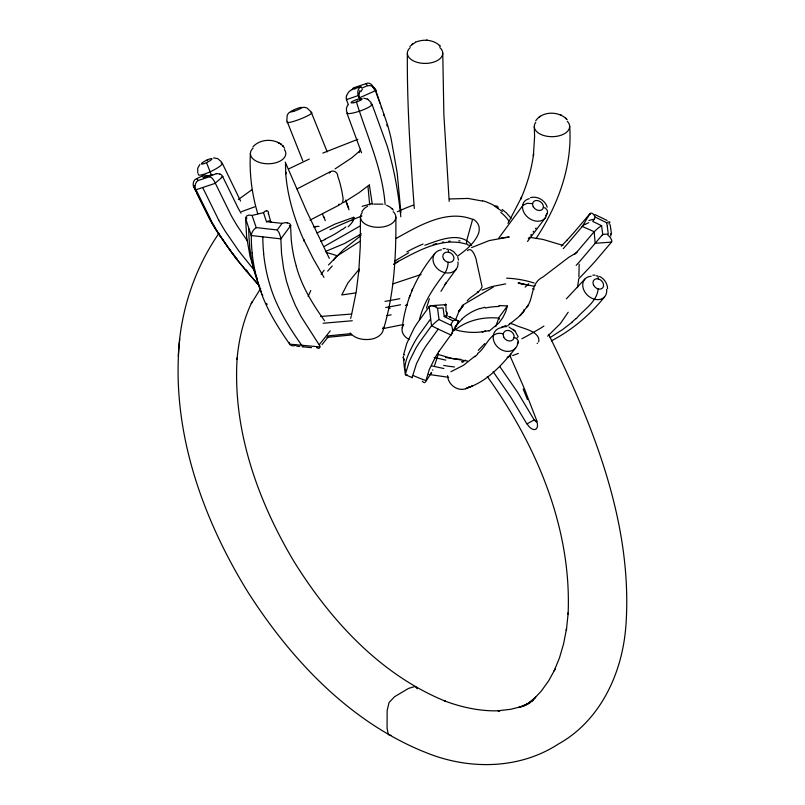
<?xml version="1.0" encoding="UTF-8"?>
<svg xmlns="http://www.w3.org/2000/svg" width="805" height="805" viewBox="0 0 805 805"><rect width="100%" height="100%" fill="white"/><g stroke="black" fill="none" stroke-linecap="round" stroke-linejoin="round"><path stroke-width="1.21" d="M407.36 53.16C406.958 105.012 410.419 156.794 414.313 208.465M442.77 53.221L443.867 114.622L449.2 201.421M598.457 278.953L597.884 276.024L596.133 275.773M250.405 153.312C249.268 173.659 251.885 194.166 257.741 213.677M448.566 252.186L448.113 249.198L446.654 249.168M356.434 101.973C366.869 135.844 382.415 168.648 385.122 204.611M598.145 288.975C597.018 301.986 583.816 309.372 576.279 318.639M206.533 162.691L211.403 175.007M448.194 262.279C447.962 265.871 447.057 269.514 445.165 272.613C434.177 286.822 423.651 301.996 419.465 319.766M578.896 276.799L579.167 264.201M178.308 356.434C180.058 312.662 193.975 269.454 218.91 233.37M358.738 272.04L360.248 246.753L360.459 217.088M179.746 338.945C170.358 428.159 201.592 516.991 247.92 592.098C290.766 659.104 348.454 720.656 423.168 751.478L424.607 752.001C467.232 769.912 518.45 769.912 557.996 744.263C600.339 720.918 622.335 673.111 625.817 626.411L625.978 624.73C632.861 522.596 592.681 424.346 548.648 334.377M358.899 270.067L356.253 291.631L351.463 315.268M358.919 93.823L359.916 90.532M578.664 279.627L577.437 287.667M206.855 160.094L207.66 160.638M319.857 346.965L319.867 346.915A9.056 4.699 5.6 0 0 319.827 345.838L300.959 316.395L295.274 305.276L290.283 293.131L286.5 281.217L283.622 268.729L281.549 253.706L280.804 237.857L279.043 232.565L277.212 229.968L256.211 227.574L252.066 215.448L248.976 215.066L246.652 215.982L245.595 218.044L246.632 237.153L250.063 256.443L255.588 274.404M402.279 327.736C405.287 300.346 417.131 274.797 434.66 253.706M498.899 305.528L507.392 305.97L505.711 311.746L502.833 317.603L499.05 322.785L489.108 331.147M412.271 377.072L412.059 377.807L416.416 363.87L422.706 351.312A219.936 40.159 -37.5 0 1 426.358 345.506L438.202 329.114L450.85 334.95L439.168 351.111M498.667 318.106L499.523 319.102M434.609 365.379L438.443 353.697M350.648 318.388L351.191 316.305M426.449 308.144L429.387 298.776M384.076 327.243C394.541 291.581 396.171 254.038 395.869 217.088M346.512 95.634L348.545 92.193A12.226 11.34 89.5 0 1 351.966 89.647M455.529 319.917L458.82 311.787L462.945 305.779L458.498 311.605L461.144 308.134L459.967 309.684M329.346 173.125C331.559 168.939 337.979 171.535 337.758 176.265A61.995 35.792 60 0 1 340.123 183.701L341.682 190.352A85.521 49.377 60 0 1 342.598 195.615C343.544 199.167 343.614 204.943 338.452 204.45M409.192 297.629L409.987 295.576M411.677 291.098L412.462 289.065M359.1 152.558L360.519 149.217M308.104 296.401L310.78 290.545M316.949 233.007L335.041 224.052L353.787 217.28L351.845 220.63M495.729 326.589L499.009 317.401L507.392 305.97M347.649 105.143L346.452 108.132L346.502 111.382M440.959 291.36L446.191 282.847L444.944 284.648L456.375 268.991M526.581 307.591C534.309 297.759 530.143 283.139 542.983 276.98L568.692 257.369L577.145 252.297M507.965 223.398L521.549 197.285L520.755 199.087C527.034 184.667 531.552 169.463 533.604 153.846L533.393 155.707L534.601 136.588L534.279 126.737M568.189 312.229L560.28 323.731L547.642 336.188M450.971 334.8L458.488 322.191L457.622 321.779M589.783 213.889L582.267 226.507L566.7 244.811A197.899 36.094 -37.6 0 1 563.259 248.634M453.758 329.879L453.668 329.245M361.777 211.675L364.263 208.515L367.613 206.171M536.05 238.532C557.905 205.527 572.596 166.273 569.678 126.194M431.671 372.393L425.503 381.993L429.337 369.415L435.626 356.726A212.751 38.851 -37.5 0 1 439.158 351.111M535.677 120.82C542.248 111.04 558.167 111.02 566.317 118.758L565.734 118.194L567.173 119.714M498.516 238.451L522.948 205.295L527.215 203.283L532.588 203.675M467.494 250.607C471.861 246.199 476.117 257.55 476.51 261.283L482.024 286.429A3.824 2.204 60 0 1 481.843 287.445C478.754 293.694 471.368 295.576 467.152 300.889M527.728 305.92L528.281 305.115L520.181 315.641L523.019 312.28L518.4 317.11L507.663 325.753M527.517 241.46L545.428 217.692M528.301 238.612L528.905 237.757M445.89 305.025L446.061 311.817M538.706 341.853C540.96 330.704 519.567 327.997 514.657 324.747L510.41 323.369A3.824 2.204 60 0 0 509.615 323.59L509.364 323.771M530.696 235.231L531.29 234.406M277.212 229.968L282.082 223.367L284.417 222.814A13.866 9.761 -43.3 0 1 284.759 222.733L287.315 222.764M289.357 225.652L290.565 225.742L280.875 238.874L251.271 235.523L245.575 218.427L246.994 218.135M533.071 231.981L533.665 231.176M321.094 274.264L324.143 270.249M455.107 326.689L455.841 325.703M430.494 319.092L418.66 335.474A219.936 40.159 -37.5 0 0 414.998 341.28C409.654 351.362 403.023 362.622 405.348 374.345L409.292 361.415L415.561 348.686A225.249 41.136 -37.5 0 1 419.697 342.105L431.54 325.723L429.156 306.715L417.463 322.875A212.832 38.861 -37.5 0 0 413.931 328.49L406.756 343.504L403.516 355.015L404.593 354.884M456.968 324.204L458.488 322.191M535.436 228.811L536.029 228.036M260.709 288.432L251.281 303.525L252.035 301.935C243.291 319.827 238.844 339.458 237.032 359.211L237.153 357.903C232.434 429.699 257.57 500.378 293.875 561.347C330.452 620.222 380.272 674.711 445.618 701.296L444.179 700.773C461.979 707.454 480.907 711.55 499.996 710.755L498.094 710.755L510.762 709.296L522.757 706.267L518.752 707.404L529.932 702.825L522.757 706.528L532.055 701.024M546.414 214.553C549.231 211.967 546.545 207.921 543.405 207.308M545.498 215.74L545.961 215.146M445.628 305.367L444.571 305.487M461.466 307.721L463.358 305.296M319.273 344.701L330.191 330.936M322.06 344.58L328.249 336.822M582.307 226.457L594.171 231.709L578.423 250.244A205.335 37.443 -37.6 0 1 574.851 254.199M517.333 343.987C520.171 341.531 516.901 337.999 514.113 337.486M252.921 146.872C260.387 138.359 275.803 138.118 283.42 146.51L282.847 145.816M515.522 348.203C502.924 363.719 489.088 379.799 469.838 387.024M602.21 235.04L602.754 234.416L608.268 234.024L607.282 226.185M409.836 46.408L415.551 42.212M459.212 322.06L462.261 318.891M602.16 235.1L579.59 261.585A197.899 36.094 -37.6 0 1 576.149 265.398M328.47 264.976L343.594 249.49L360.982 235.523M584.863 279.063L566.378 298.836M604.565 296.864C590.005 314.936 571.983 330.12 551.365 340.847M199.871 164.482L197.728 168.165L197.738 172.974M567.092 240.071L561.296 246.189M359.261 269.101L347.981 282.817L341.753 294.952L355.579 292.96M484.801 343.564L478.261 350.376M252.066 215.448L263.497 212.641L264.805 211.494A13.866 5.685 -73.4 0 1 264.996 211.313L266.455 210.719M477.788 353.355C486.371 347.639 490.396 329.758 503.246 333.914M578.684 278.892L588.787 268.296A212.751 38.801 -37.6 0 0 595.65 260.77L611.357 242.285L611.307 241.52M528.694 283.712L525.142 287.133M359.614 151.139L351.614 157.941L335.081 168.899M474.98 356.132L463.449 365.329L450.881 371.729M345.788 226.93L342.739 229.334M572.446 322.01L562.323 329.748L550.107 337.567M346.985 99.337L346.512 99.729L348.414 104.861M369.575 184.707L359.191 192.586L343.473 202.588M215.267 183.107L222.733 176.748L238.3 208.425A197.899 157.468 81.7 0 0 241.027 213.194M454.533 330.432C466.648 320.4 483.04 316.607 498.496 318.096M238.381 199.509L251.633 189.94M412.834 43.701L411.939 44.345M457.542 256.201C465.753 250.224 474.346 243.482 478.381 233.853A36.819 22.49 -0.3 0 0 479.166 230.461L479.217 228.499A22.852 14.289 -4.5 0 0 473.068 219.111M539.098 117.027L540.195 116.272M361.395 233.782L344.55 243.502L325.492 251.462M394.792 261.041L408.739 252.74M393.675 264.352L398.395 261.303L393.786 264.281M533.091 700.42L526.279 704.798L535.728 697.211L532.699 700.179L541.212 691.163L548.698 680.778L555.098 669.096L554.182 670.817L559.475 657.886L563.601 643.819L566.529 628.725L566.348 630.476L568.239 612.716L568.088 614.386C571.932 528.593 536.623 445.256 487.327 376.619M360.248 241.128L337.325 255.829A279.184 161.191 60 0 0 326.166 252.458M396.161 238.391C418.6 226.024 446.503 208.968 472.616 219.403L466.769 240.323A5.907 3.411 -60 0 0 469.305 245.143M462.1 305.518L493.354 287.033M397.791 261.695C418.087 250.778 442.227 236.912 465.954 244.016M324.435 246.34L359.815 226.165M585.064 224.384L588.757 222.653M330.312 171.717L297.005 188.934M339.227 205.034L309.995 220.137M462.261 361.868L465.542 360.127M478.391 292.054L477.204 291.893M535.003 285.715L533.906 286.167L518.963 283.3M471.549 247.618L489.209 240.584L509.243 236.982L500.901 237.988M289.156 168.678L309.301 159.058M324.948 239.608L320.823 241.45M193.371 186.176A7.376 5.786 67.6 0 1 196.732 178.609L202.246 176.054A12.226 7.547 73.6 0 1 204.852 175.067L207.529 175.872A5.816 3.794 76.8 0 1 208.082 176.164M194.538 185.693L193.552 186.257M482.074 290.122L491.785 286.59L505.681 283.883M502.622 326.931L506.164 325.401M415.491 42.232C422.655 39.163 431.661 39.475 438.041 44.215L439.882 45.925L439.349 45.332M322.815 153.071L357.923 139.275M424.809 245.253C439.097 240.282 460.198 230.753 471.66 245.273M466.628 388.292L472.243 386.078L465.542 388.714M421.045 274.515L392.739 283.934M290.887 111.583L288.733 112.911L287.224 115.075L286.811 120.649L302.761 160.738M254.843 206.774L241.57 211.645M512.614 355.558L518.38 353.435M222.693 176.657L221.194 177.181M301.754 107.649L304.28 107.276L306.916 107.94L311.092 111.845L327.212 151.873M359.05 93.903A5.816 3.542 77.3 0 0 359.422 97.717L358.326 95.543L346.482 99.629A5.816 5.253 -89.6 0 1 346.603 95.674M373.037 87.473L375.694 90.15L387.537 124.906A212.832 169.402 81.7 0 1 391.069 138.44L397.167 172.713L400.92 212.902M195.273 188.974L196.048 189.759L215.348 183.278L231.055 215.247A212.832 169.352 81.7 0 0 237.918 226.869L247.145 240.564M480.052 308.617L484.882 307.238M365.802 83.74L354.502 87.514L351.956 89.617L360.771 86.678L361.928 88.158L367.452 85.612L366.466 84.253M198.382 180.461L209.682 176.698L212.218 174.594L203.413 177.533L202.276 176.114M362.129 206.342L372.162 203.504M507.13 357.229L510.642 356.182M433.251 244.499L434.318 244.187M435.394 243.875L436.481 243.583M530.495 197.628C537.468 195.716 545.176 200.375 547.199 207.237M403.043 324.596L382.868 328.641M405.338 305.397L407.36 304.964M382.687 328.259L383.935 328.017M442.388 242.204L443.636 241.963M391.139 314.836L386.843 315.59M388.382 308.617L390.093 308.325M488.726 330.684L482.125 331.781L485.667 331.217C476.037 333.169 465.994 332.656 456.526 330.09M373.671 204.108L382.888 204.158M501.666 326.9L506.798 326.589M351.634 334.93L326.87 337.396M350.628 333.683L327.575 335.947M352.278 320.752L323.147 323.248M351.503 314.051L320.692 316.466M369.485 339.398C362.632 340.072 354.794 338.502 350.205 332.978M449.401 198.976L467.997 198.422L482.527 201.069M448.707 241.228L450.136 241.087M313.88 227.07L315.832 226.899M443.082 248.675L445.235 248.524M430.846 305.709L446.131 304.602M611.478 242.124L595.157 243.281L594.171 231.709M429.276 306.564L430.293 306.494M433.352 306.272L436.411 306.061M216.243 173.478L219.936 174.061M213.546 157.891L217.682 158.605L221.385 161.745M456.455 320.4L458.357 320.692M592.812 275.159L594.875 275.129M391.099 735.378L389.067 734.945L388.161 733.858L387.074 728.223L387.155 710.392L389.067 702.524L394.591 696.697L408.598 688.376L414.656 686.574L415.933 687.007L417.161 688.838M463.439 361.888L461.567 361.837M427.234 40.341L426.358 40.29L427.465 40.361M448.667 377.314L428.512 374.395M363.739 98.16L367.815 99.287L371.216 102.698M252.096 252.931A245.223 141.62 -60 0 0 258.375 283.883C264.513 305.92 276.658 325.592 289.689 344.158L319.867 346.915A8.422 2.707 65.8 0 1 319.615 347.579M282.082 223.367L266.465 221.657L263.497 212.641M296.743 346.19L299.722 346.482M311.515 347.659L302.7 346.784M529.499 237.274L543.194 239.488L562.947 245.394M467.474 361.053L451.726 358.416L438.524 354.582M443.867 368.539L431.651 365.842M445.799 360.117L434.137 357.47M430.645 373.188L431.188 373.289M518.873 283.088L528.02 285.141M518.058 282.927L523.089 283.924M356.917 99.438L357.49 100.212M532.638 288.643L534.158 289.156M367.281 99.065L367.815 99.287M590.457 214.392L589.652 214.05L573.945 232.534A212.832 38.811 -37.5 0 1 567.082 240.071M405.378 374.687L412.2 377.615M449.683 249.419L453.668 251.693L456.807 255.276M509.012 327.102L514.918 330.895L518.209 336.852M386.601 205.255L389.942 206.986L393.323 210.065M455.318 319.444L448.838 316.476L451.162 317.583M594.895 214.563L604.555 219.191M605.38 219.614L607.051 220.459M606.618 222.683L595.318 217.169L592.782 221.435L601.587 225.712L602.754 234.416M439.198 319.605L450.498 325.109L453.044 320.843L444.229 316.566L443.072 307.872L437.548 308.255L438.584 316.415M431.54 325.723L438.202 329.114M599.504 276.407C604.183 278.611 607.513 283.531 607.574 288.733M281.378 144.477L280.673 143.964L281.468 144.538M502.139 209.421L506.194 212.701L511.135 218.336M502.34 211.544L495.045 206.452A4.428 2.556 -60 0 1 498.164 207.901M392.075 208.686L391.693 208.374M513.147 329.305L514.918 330.895M366.184 83.972L365.943 83.72A6.812 5.192 80.1 0 1 373.289 87.423M197.98 180.219L198.241 180.481A6.812 5.635 83.4 0 0 195.867 189.879M197.718 179.958L196.732 178.599M439.661 45.684L440.204 46.257M258.546 284.92L246.129 270.862M259.693 286.389L235.865 258.335L218.054 233.158A219.936 175.007 81.7 0 1 210.96 221.144L193.643 186.458L195.776 191.097M282.947 145.936L284.608 148.241M246.26 269.886L247.719 271.557M253.978 269.906L238.924 251.14L225.762 232.031A219.936 175.007 81.7 0 1 218.668 220.017M246.149 270.963L231.729 252.77L220.057 235.805A225.249 179.243 81.7 0 1 211.957 222.16L196.048 189.759M236.268 257.952L237.193 259.099M235.332 256.795L232.585 253.293M230.773 250.939L228.087 247.366M499.714 366.466L517.645 392.337L534.188 419.918L526.893 423.933L510.692 396.966L493.143 371.679M227.201 246.159L216.213 230.049A212.751 169.292 81.7 0 1 209.35 218.427L197.074 193.884M324.596 320.793C312.632 304.079 301.664 286.228 296.25 266.214M301.734 345.305C288.432 326.407 275.964 306.453 269.635 284.024A240.413 138.832 -60 0 1 263.638 253.796M404.382 360.046L403.365 357.47L404.412 367.925A5.907 3.532 -8.3 0 0 405.579 370.018M323.982 277.413L313.145 258.566L303.555 239.417L304.451 241.45C294.429 219.524 287.224 196.068 285.624 171.918L285.795 173.9L285.473 163.898M218.668 220.017L202.709 187.575M240.584 201.049L222.301 163.304M266.566 303.364L267.139 304.481M329.295 258.355L306.484 210.9L285.212 162.067M510.632 354.21L510.974 354.945M509.917 355.609L523.975 387.678L537.015 421.317A5.907 1.379 -20.1 0 1 535.768 420.381M197.144 193.341L196.289 191.489M262.249 294.197L262.762 295.365M261.253 291.853L255.588 275.924M523.159 388.926L527.456 399.572M256.865 277.685L257.187 278.49M353.787 217.28L354.311 218.598M256.533 276.87L255.899 275.23M375.814 90.512L359.402 97.838L360.167 99.901M346.945 113.113L361.556 152.819M372.011 104.288L387.054 145.645C394.209 168.778 398.324 192.737 400.82 216.787M373.46 87.332L374.144 89.204M358.326 95.543L359.835 99.599M374.506 88.399L375.211 90.331M375.573 91.297L375.925 92.263M376.277 93.239L376.639 94.205M345.697 200.012L348.666 208.093M346.059 201.803L348.998 209.833M323.801 216.666L325.26 220.671M322.574 214.16L323.831 217.592M376.992 95.181L377.696 97.133M378.058 98.119L378.41 99.096M378.763 100.082L379.115 101.068M379.457 102.054L379.809 103.05M381.157 106.934L381.651 108.383M270.792 222.069L268.337 212.963L268.337 213.828M383.593 114.25L384.066 115.729M289.689 344.158L289.176 342.397M457.804 257.278L458.508 260.116M369.435 185.563L372.313 204.329M607.262 226.024L606.759 222.864M610.13 224.716L610.592 227.614M608.983 223.508L609.083 224.122M438.634 316.727L439.057 319.414M610.653 228.046L611.478 234.185M446.564 316.144L446.383 314.695M610.552 233.812L610.824 236.137M446.735 312.491L446.996 314.594M446.664 311.867L446.926 313.98M367.996 186.73L369.706 204.933M383.371 327.283C384.066 334.105 376.81 338.402 370.914 339.197A21.242 15.043 9.1 0 1 369.515 339.489M252.146 252.891L251.935 250.637A199.972 115.477 -60 0 1 251.271 235.523M263.688 253.766L263.154 247.165A197.396 113.998 -60 0 1 262.833 236.962M249.651 245.656L249.188 240.172A197.929 114.3 -60 0 1 248.785 228.851M524.035 309.613L524.136 311.253M290.565 225.722L291.239 239.558A212.54 122.742 -60 0 0 296.29 266.163M543.908 326.065A10.495 0.584 -27.7 0 1 543.707 326.216L541.191 327.826A28.99 1.62 -27.7 0 1 539.219 329.004L530.173 334.236A29.855 1.67 -27.7 0 1 527.195 335.906L522.546 338.432A10.495 0.584 -27.7 0 1 521.912 338.764M536.512 421.81A2.948 1.449 60.6 0 1 534.349 419.828M536.724 421.327A8.936 4.911 60.2 0 1 535.144 429.488A8.936 4.911 60.2 0 1 527.084 423.833M315.761 226.779A6.108 4.971 53.2 0 1 319.011 226.497M537.478 343.151A61.995 35.792 60 0 1 537.146 343.473M546.877 213.677A13.272 10.123 37.1 0 1 527.818 217.32A13.272 10.123 37.1 0 1 529.308 198.724M606.618 289.367A13.272 10.254 42 0 1 596.968 299.631A13.272 10.254 42 0 1 583.062 287.848A13.272 10.254 42 0 1 591.162 276.276M575.988 318.539A217.823 118.003 6 0 1 572.144 321.889M594.492 231.528A6.923 1.157 -38.6 0 1 601.617 225.682M607.705 234.919A7.376 3.572 41 0 1 611.679 242.275M606.789 222.683A6.812 1.459 -34.8 0 1 609.657 222.884M589.713 213.697A7.305 3.733 79.2 0 1 595.187 217.3M582.096 226.497A5.816 2.023 -25 0 1 584.943 224.303M588.918 220.56A12.226 6.249 -32.1 0 1 594.171 219.423M432.396 325.21A6.812 1.016 -40.2 0 1 439.158 319.444M450.961 324.395A7.376 4.558 81.3 0 1 451.132 335.101M453.336 320.531A12.226 3.743 -23.2 0 1 456.807 320.149M458.689 320.923A5.816 1.771 -27 0 1 458.327 322.191M429.095 306.393A7.305 4.347 39.4 0 1 437.497 308.315M445.648 303.948A12.226 2.445 -58.7 0 1 445.698 304.743M444.249 316.546A6.923 1.338 -36.4 0 1 447.258 315.922M425.1 380.282A116.473 62.448 24.5 0 1 413.015 375.472M424.748 382.627A6.832 3.3 77.2 0 1 422.263 381.157M432.879 369.948A5.786 1.831 18.6 0 1 432.486 370.038M407.461 374.999A6.682 2.274 -40.9 0 1 405.911 375.16M517.937 341.803A13.272 10.978 39.6 0 1 506.667 351.342A13.272 10.978 39.6 0 1 493.395 339.549A13.272 10.978 39.6 0 1 501.897 327.555M517.192 337.476A13.272 10.978 39.6 0 1 517.293 337.778M477.697 354.099A217.823 62.579 -75.1 0 1 474.89 356.826M469.023 386.853A13.353 11.501 43.7 0 1 455.57 387.789A13.353 11.501 43.7 0 1 447.55 375.603M457.954 261.947A13.272 10.827 34.2 0 1 448.053 273.006A13.272 10.827 34.2 0 1 433.422 262.299A13.272 10.827 34.2 0 1 441.392 249.822M409.051 339.428A13.423 10.354 11.7 0 1 403.748 324.646M454.493 329.054A63.434 47.525 28.1 0 1 458.991 321.909M462.171 318.82A66.05 49.105 22 0 1 479.941 308.456M485.314 308.033A63.434 47.726 23 0 1 499.15 306.494M454.473 366.959A100.504 68.455 25.5 0 1 443.636 365.41M460.883 359.352A94.94 64.964 25.1 0 1 445.628 357.45M506.597 278.178A94.034 81.959 27.4 0 1 534.117 283.018M342.185 229.324A66.05 22.148 -15.3 0 1 324.425 239.427M353.425 220.349A63.434 20.729 -16.2 0 1 348.152 226.758M330.01 229.677A95.664 18.183 -22.1 0 1 361.958 215.951M221.043 162.821A13.272 2.475 -25.6 0 1 212.087 170.871A13.272 2.475 -25.6 0 1 198.443 173.971M209.763 176.879A7.305 2.355 63.1 0 1 215.217 182.977M219.926 174.091A5.816 5.333 -83.7 0 1 222.774 176.597M212.5 175.289A12.226 10.475 -62.4 0 1 216.253 173.9M203.424 177.563A6.923 5.424 80.8 0 1 206.684 177.07M358.275 95.574A6.923 5.605 82.1 0 1 360.781 86.709M352.811 88.389A7.376 2.345 55 0 1 354.995 88.832M367.543 85.813A7.305 5.736 55.2 0 1 375.975 90.21M360.831 91.871A12.226 6.671 -88.7 0 1 362.351 89.325M386.782 124.725A219.936 175.057 81.7 0 1 387.205 126.244M311.052 112.418A13.272 1.761 -21.2 0 1 299.822 119.241A13.272 1.761 -21.2 0 1 287.616 121.424M370.662 103.785A13.272 2.365 -19.3 0 1 360.811 110.718A13.272 2.365 -19.3 0 1 347.347 112.147M567.294 121.344A17.7 10.224 0 0 1 552.995 136.669A17.7 10.224 0 0 1 535.748 122.38M393.182 211.685A17.7 10.224 0 0 1 379.095 227.292A17.7 10.224 0 0 1 362.24 212.621M284.406 149.559A17.7 10.224 0 0 1 266.707 163.737A17.7 10.224 0 0 1 253.082 148.14M439.832 47.565A17.7 10.224 0 0 1 436.743 60.878A17.7 10.224 0 0 1 413.468 60.918A17.7 10.224 0 0 1 410.228 47.616M406.827 251.895A117.319 57.819 -7.2 0 1 423.068 244.066M458.729 240.826A24.381 15.295 -4.9 0 1 460.128 240.977M400.588 304.763A374.687 194.901 2.9 0 1 385.696 307.5M482.789 200.737A65.728 45.875 -13.7 0 1 495.306 206.231M399.813 298.685A367.955 191.469 2.9 0 1 385.001 301.362M500.791 212.429A56.471 37.463 -2.4 0 1 508.82 220.872M397.418 211.705A125.027 61.15 -8.5 0 1 413.277 205.164M327.665 271.164A372.192 196.943 2.3 0 1 332.213 266.022M333.532 260.468A12.075 8.624 -86.8 0 1 337.305 255.779M251.241 235.533A6.601 3.683 -61.5 0 1 256.201 227.785M266.405 210.991A6.279 2.606 -71.4 0 1 268.538 212.621M287.244 222.985A6.279 4.438 -44.2 0 1 290.826 225.601M266.475 221.838A6.682 4.005 -57.8 0 1 270.842 221.717M303.354 346.029A10.213 1.781 -88.5 0 1 301.754 345.174M255.648 275.874A240.413 138.842 -60 0 1 249.59 245.696M319.313 348.163A11.974 3.864 65.9 0 1 316.526 347.347M289.639 344.228A9.922 5.776 -57.9 0 0 290.343 344.922L291.169 345.415A13.715 7.919 -59.9 0 0 295.817 345.335M403.325 356.917L403.355 357.43L403.325 356.917M561.246 115.286L560.26 114.863L561.246 115.286M278.852 142.857L277.967 142.415L278.852 142.857M533.222 206.674A5.897 4.478 36.6 0 0 542.63 209.129A5.897 4.478 36.6 0 0 538.132 200.666A5.897 4.478 36.6 0 0 533.222 206.674M593.456 284.859A5.897 4.558 42.8 0 0 602.623 287.969A5.897 4.558 42.8 0 0 598.819 279.063A5.897 4.558 42.8 0 0 593.456 284.859M503.628 336.852A5.897 4.89 40.4 0 0 513.067 339.64A5.897 4.89 40.4 0 0 509.354 330.624A5.897 4.89 40.4 0 0 503.628 336.852M443.535 258.928A5.897 4.81 33.5 0 0 453.215 260.609A5.897 4.81 33.5 0 0 448.395 252.166A5.897 4.81 33.5 0 0 443.535 258.928M204.359 163.516A5.897 1.067 -26 0 0 212.007 158.796A5.897 1.067 -26 0 0 203.735 161.755A5.897 1.067 -26 0 0 204.359 163.516M293.755 111.301A5.897 0.735 -21.4 0 0 301.805 107.468A5.897 0.735 -21.4 0 0 293.382 110.074A5.897 0.735 -21.4 0 0 293.755 111.301M353.908 102.668A5.897 1.077 -18.9 0 0 362.21 98.914A5.897 1.077 -18.9 0 0 353.747 100.746A5.897 1.077 -18.9 0 0 353.908 102.668"/></g></svg>
